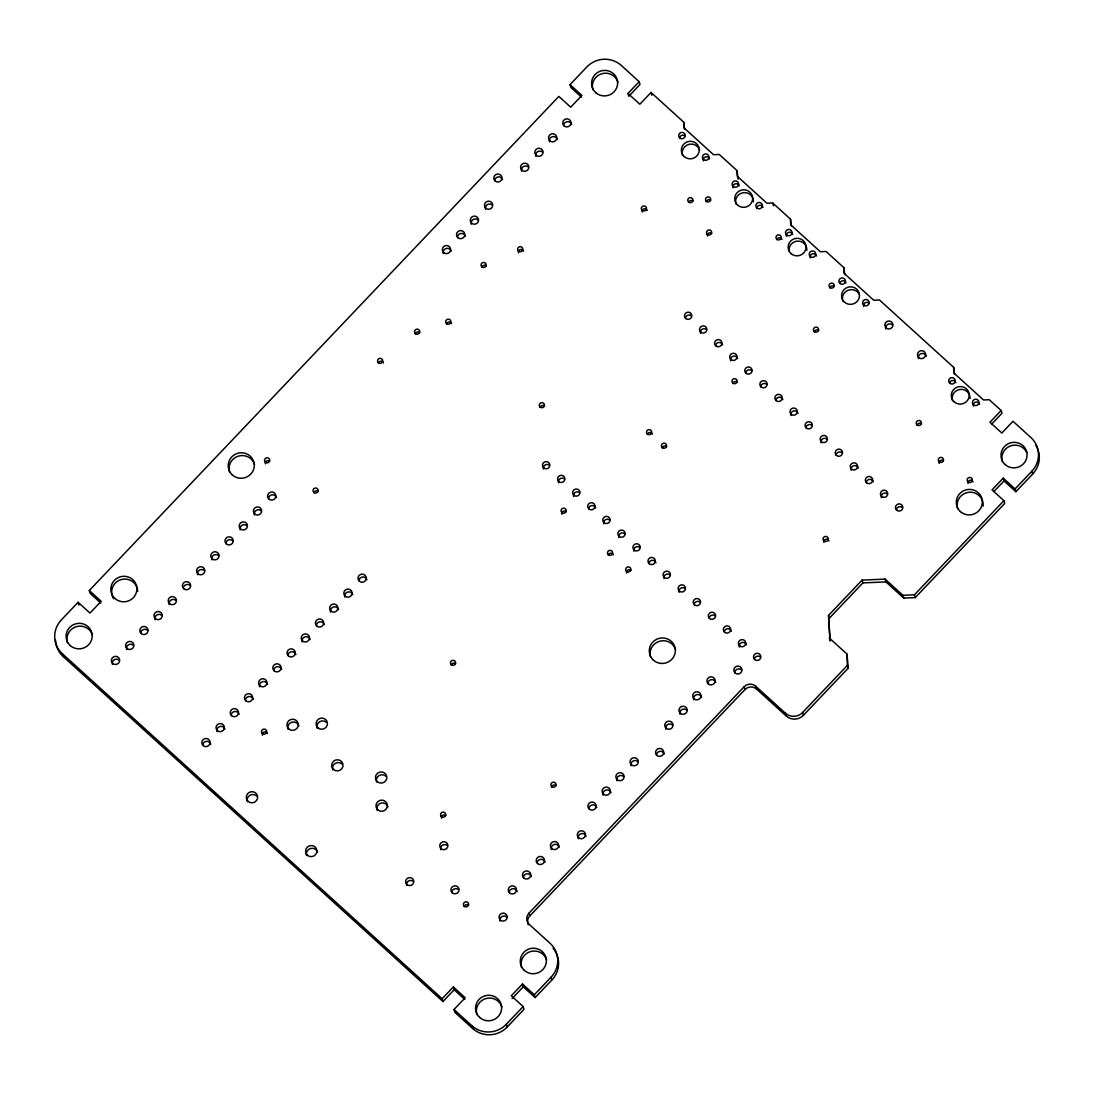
<?xml version="1.0" encoding="UTF-8"?>
<svg xmlns="http://www.w3.org/2000/svg" width="1094" height="1094" viewBox="0 0 1094 1094"><rect width="100%" height="100%" fill="white"/><g stroke="black" fill="none" stroke-linecap="round" stroke-linejoin="round"><path stroke-width="1.5" d="M639.169 81.694L627.983 93.455L628.804 96.258L639.99 84.498L639.169 81.694L621.365 65.517A24.506 23.89 -16.3 0 0 586.794 66.994L570.029 84.648L581.899 95.424L570.712 107.185L558.843 96.409L89.298 590.514L101.168 601.303L89.981 613.064L78.112 602.288L61.346 619.929A24.506 23.89 -16.3 0 0 62.372 653.747L63.192 656.55L442.961 1001.53L454.147 989.769L453.326 986.966L442.14 998.726L442.961 1001.53M684.625 129.147L683.668 122.118L651.039 92.47L639.853 104.231L627.983 93.455M683.668 122.118L683.846 127.752L713.52 154.705L719.278 154.459L737.082 170.637L737.247 176.271L766.921 203.224L772.679 202.978L790.483 219.142L790.661 224.776L820.322 251.729L826.093 251.483L843.884 267.661L844.062 273.295L873.723 300.248L879.494 300.002L953.667 367.379L953.831 373.013L983.506 399.966L989.263 399.72L1001.133 410.496L989.961 422.27L1001.831 433.046L1013.003 421.286L1030.808 437.45A24.506 23.89 -16.3 0 1 1031.833 471.268L1032.654 474.071L1015.888 491.712L1004.019 480.936L1003.198 478.133L992.026 489.907L1003.882 500.683L1004.702 503.486L915.268 597.597L903.74 598.09L885.949 581.926L885.128 579.123L862.072 580.107L828.541 615.402L830.045 640.742L828.541 615.402M991.889 423.884L1001.954 413.3L1001.133 410.496M453.326 986.966L465.196 997.742L454.01 1009.502L454.831 1012.306L472.635 1028.483A24.506 23.89 -16.3 0 0 507.206 1027.006L523.971 1009.352L523.151 1006.562L511.281 995.772L522.467 984.012L523.288 986.815L535.157 997.591L551.923 979.951L551.102 977.147A24.506 23.89 -16.3 0 0 550.077 943.329L529.305 924.457A8.164 7.959 -16.3 0 1 528.963 913.189L744.166 686.717A8.164 7.959 -16.3 0 1 755.694 686.225L785.369 713.179L786.189 715.982A12.253 11.938 -16.3 0 0 803.475 715.244L848.192 668.188L847.029 654.116L829.225 637.939M527.664 922.762A8.164 7.959 -16.3 0 1 529.783 915.993L744.987 689.521A8.164 7.959 -16.3 0 1 756.515 689.029L786.189 715.982M829.361 618.192L862.892 582.897L885.949 581.926M512.101 998.576L523.288 986.815M993.954 491.521L1004.019 480.936M454.01 1009.502L471.815 1025.68A24.506 23.89 -16.3 0 0 506.385 1024.203L523.151 1006.562M535.157 997.591L534.337 994.788L551.102 977.147M785.369 713.179A12.253 11.938 -16.3 0 0 802.654 712.44L847.371 665.384L847.029 654.116M885.128 579.123L902.919 595.286L914.447 594.794L1003.882 500.683M1015.888 491.712L1015.068 488.922L1031.833 471.268M1003.198 478.133L1015.068 488.922M581.529 97.147L570.849 87.438L570.029 84.648M522.467 984.012L534.337 994.788M100.798 603.026L90.118 593.317L89.298 590.514M454.147 989.769L464.827 999.465M62.372 653.747L442.14 998.726M953.667 367.379L954.611 374.408M843.884 267.661L844.841 274.69M914.447 594.794L915.268 597.597M902.919 595.286L903.74 598.09M790.483 219.142L791.427 226.171M772.679 202.978L773.499 205.768M862.072 580.107L862.892 582.897M737.082 170.637L738.067 179.074M847.371 665.384L848.192 668.188M651.039 92.47L651.86 95.274M802.654 712.44L803.475 715.244M755.694 686.225L756.515 689.029M744.166 686.717L744.987 689.521M528.963 913.189L529.783 915.993M506.385 1024.203L507.206 1027.006M471.815 1025.68L472.635 1028.483M78.112 602.288L78.932 605.078M688.673 202.417A2.598 2.53 -16.3 0 1 692.967 201.105M67.472 642.739A13.073 12.745 -16.3 0 1 76.211 626.725A13.073 12.745 -16.3 0 1 92.457 635.067M592.921 89.804A13.073 12.745 -16.3 0 1 601.673 73.79A13.073 12.745 -16.3 0 1 617.905 82.132M1002.364 461.736A13.073 12.745 -16.3 0 1 1010.309 445.996A13.073 12.745 -16.3 0 1 1026.76 452.533M706.382 201.665A2.598 2.53 -16.3 0 1 710.69 200.352M273.76 669.76A4.144 4.048 -16.3 0 1 281.746 669.419M476.916 1014.671A13.073 12.745 -16.3 0 1 485.654 998.658A13.073 12.745 -16.3 0 1 501.9 1007M229.576 472.157A13.073 12.745 -16.3 0 1 238.328 456.143A13.073 12.745 -16.3 0 1 254.56 464.471M113.585 598.705A13.073 12.745 -16.3 0 1 120.928 579.67A13.073 12.745 -16.3 0 1 137.721 591.28M521.633 967.616A13.073 12.745 -16.3 0 1 530.371 951.602A13.073 12.745 -16.3 0 1 546.617 959.93M1035.662 445.039A24.506 23.89 -16.3 0 1 1032.654 474.071M650.629 657.344A13.073 12.745 -16.3 0 1 659.367 641.33A13.073 12.745 -16.3 0 1 675.613 649.672M302.217 641.973A4.144 4.048 -16.3 0 1 304.994 636.886A4.144 4.048 -16.3 0 1 310.149 639.539M287.954 654.814A4.144 4.048 -16.3 0 1 295.954 654.486M957.647 508.792A13.073 12.745 -16.3 0 1 968.915 492.273A13.073 12.745 -16.3 0 1 983.109 506.098M265.445 463.842A2.598 2.53 -16.3 0 1 269.698 461.217M528.279 924.745A8.164 7.959 -16.3 0 1 527.91 923.774M313.896 492.792A2.598 2.53 -16.3 0 1 318.19 491.466M554.932 950.918A24.506 23.89 -16.3 0 1 551.923 979.951M553.072 948.389A24.506 23.89 -16.3 0 1 554.043 949.619M63.192 656.55A24.506 23.89 -16.3 0 1 55.52 639.949M494.72 179.963A4.089 3.979 -16.3 0 1 502.597 179.621M918.454 358.641A4.089 3.979 -16.3 0 1 921.189 353.636A4.089 3.979 -16.3 0 1 926.262 356.247M885.825 328.993A4.089 3.979 -16.3 0 1 892.526 324.85M500.026 921.107A4.089 3.979 -16.3 0 1 506.727 916.977M578.288 838.756A4.089 3.979 -16.3 0 1 581.023 833.751A4.089 3.979 -16.3 0 1 586.097 836.363M656.482 754.354A4.089 3.979 -16.3 0 1 664.359 754.012M734.744 671.989A4.089 3.979 -16.3 0 1 741.513 669.925M247.312 801.724A5.716 5.579 -16.3 0 1 256.68 795.926M306.58 855.576A5.716 5.579 -16.3 0 1 310.409 848.561A5.716 5.579 -16.3 0 1 317.52 852.212M939.24 463.473A2.598 2.53 -16.3 0 1 943.507 460.834M917.114 425.251A2.598 2.53 -16.3 0 1 921.421 423.939M814.333 331.879A2.598 2.53 -16.3 0 1 818.627 330.552M415.419 333.93A2.598 2.53 -16.3 0 1 419.727 332.603M518.529 252.782A2.598 2.53 -16.3 0 1 520.265 249.596A2.598 2.53 -16.3 0 1 523.506 251.264M378.442 363.099A2.598 2.53 -16.3 0 1 383.447 362.893M642.219 212.031A2.598 2.53 -16.3 0 1 643.956 208.845A2.598 2.53 -16.3 0 1 647.183 210.499M707.435 236.058A2.598 2.53 -16.3 0 1 711.688 233.419M441.497 818.216A2.598 2.53 -16.3 0 1 445.75 815.577M481.907 267.223A2.598 2.53 -16.3 0 1 486.201 265.91M540.176 407.447A2.598 2.53 -16.3 0 1 544.484 406.12M608.36 555.123A2.598 2.53 -16.3 0 1 613.365 554.918M626.63 572.996A2.598 2.53 -16.3 0 1 630.896 570.371M732.884 383.447A2.598 2.53 -16.3 0 1 737.192 382.121M262.451 735.195A2.598 2.53 -16.3 0 1 264.187 732.009A2.598 2.53 -16.3 0 1 267.415 733.664M561.974 514.262A2.598 2.53 -16.3 0 1 566.241 511.636M647.388 434.4A2.598 2.53 -16.3 0 1 652.393 434.181M968.053 483.521A2.598 2.53 -16.3 0 1 969.804 480.348A2.598 2.53 -16.3 0 1 973.031 482.003M823.973 542.501A2.598 2.53 -16.3 0 1 825.724 539.328A2.598 2.53 -16.3 0 1 828.951 540.983M451.33 665.111A2.598 2.53 -16.3 0 1 455.624 663.784M662.321 447.952A2.598 2.53 -16.3 0 1 666.615 446.639M776.863 239.654A2.598 2.53 -16.3 0 1 781.868 239.436M829.908 287.845A2.598 2.53 -16.3 0 1 834.216 286.532M446.557 323.933A2.598 2.53 -16.3 0 1 451.562 323.715M464.335 906.598A2.598 2.53 -16.3 0 1 468.642 905.271M551.759 786.969A2.598 2.53 -16.3 0 1 556.067 785.642M549.516 141.837A4.144 4.048 -16.3 0 1 552.292 136.75A4.144 4.048 -16.3 0 1 557.448 139.389M563.656 124.798A4.144 4.048 -16.3 0 1 571.656 124.456M443.316 253.589A4.144 4.048 -16.3 0 1 446.092 248.516A4.144 4.048 -16.3 0 1 451.248 251.155M457.442 236.564A4.144 4.048 -16.3 0 1 465.442 236.222M471.254 224.188A4.144 4.048 -16.3 0 1 478.064 219.976M485.462 209.241A4.144 4.048 -16.3 0 1 492.259 205.043M521.564 171.238A4.144 4.048 -16.3 0 1 528.375 167.04M535.773 156.305A4.144 4.048 -16.3 0 1 542.569 152.093M377.033 810.175A5.716 5.579 -16.3 0 1 380.849 803.174A5.716 5.579 -16.3 0 1 387.96 806.825M332.699 769.807A5.716 5.579 -16.3 0 1 342.08 764.009M287.968 729.274A5.716 5.579 -16.3 0 1 291.783 722.259A5.716 5.579 -16.3 0 1 298.894 725.91M376.514 781.978A5.716 5.579 -16.3 0 1 385.895 776.193M317.123 728.139A5.716 5.579 -16.3 0 1 326.504 722.341M440.732 849.71A4.089 3.979 -16.3 0 1 447.432 845.566M451.822 891.76A4.089 3.979 -16.3 0 1 458.591 889.682M406.64 885.593A4.089 3.979 -16.3 0 1 413.341 881.449M523.37 876.896A4.144 4.048 -16.3 0 1 531.369 876.554M509.175 891.829A4.144 4.048 -16.3 0 1 517.175 891.487M551.39 849.573A4.144 4.048 -16.3 0 1 554.166 844.5A4.144 4.048 -16.3 0 1 559.321 847.139M537.127 862.428A4.144 4.048 -16.3 0 1 545.113 862.086M603.095 795.16A4.144 4.048 -16.3 0 1 605.871 790.087A4.144 4.048 -16.3 0 1 611.026 792.726M588.832 808.015A4.144 4.048 -16.3 0 1 596.832 807.673M631.047 765.759A4.144 4.048 -16.3 0 1 637.843 761.547M616.838 780.692A4.144 4.048 -16.3 0 1 623.648 776.494M679.948 714.286A4.144 4.048 -16.3 0 1 686.758 710.074M665.754 729.233A4.144 4.048 -16.3 0 1 672.564 725.021M707.832 682.779A4.144 4.048 -16.3 0 1 715.832 682.437M693.705 699.818A4.144 4.048 -16.3 0 1 696.481 694.731A4.144 4.048 -16.3 0 1 701.637 697.384M202.759 744.467A4.144 4.048 -16.3 0 1 210.759 744.125M217.022 731.626A4.144 4.048 -16.3 0 1 219.798 726.539A4.144 4.048 -16.3 0 1 224.954 729.178M231.162 714.587A4.144 4.048 -16.3 0 1 239.162 714.245M245.357 699.64A4.144 4.048 -16.3 0 1 253.357 699.298M259.62 686.8A4.144 4.048 -16.3 0 1 262.396 681.712A4.144 4.048 -16.3 0 1 267.551 684.365M316.344 624.934A4.144 4.048 -16.3 0 1 324.344 624.592M330.607 612.093A4.144 4.048 -16.3 0 1 333.383 607.006A4.144 4.048 -16.3 0 1 338.538 609.659M344.815 597.146A4.144 4.048 -16.3 0 1 347.591 592.073A4.144 4.048 -16.3 0 1 352.747 594.712M358.941 580.121A4.144 4.048 -16.3 0 1 366.941 579.779M268.509 497.961A4.144 4.048 -16.3 0 1 276.508 497.62M254.382 515A4.144 4.048 -16.3 0 1 261.179 510.802M240.174 529.947A4.144 4.048 -16.3 0 1 246.984 525.735M225.911 542.788A4.144 4.048 -16.3 0 1 232.79 540.682M211.785 559.827A4.144 4.048 -16.3 0 1 218.595 555.615M197.59 574.774A4.144 4.048 -16.3 0 1 204.387 570.562M183.327 587.615A4.144 4.048 -16.3 0 1 190.192 585.495M169.187 604.654A4.144 4.048 -16.3 0 1 175.997 600.442M154.992 619.587A4.144 4.048 -16.3 0 1 161.789 615.389M140.729 632.441A4.144 4.048 -16.3 0 1 147.594 630.322M126.589 649.467A4.144 4.048 -16.3 0 1 133.4 645.269M112.395 664.414A4.144 4.048 -16.3 0 1 119.205 660.202M896.396 509.489A3.679 3.583 -16.3 0 1 902.482 507.616M851.241 470.27A3.679 3.583 -16.3 0 1 853.703 465.771A3.679 3.583 -16.3 0 1 858.27 468.109M836.103 454.721A3.679 3.583 -16.3 0 1 842.189 452.861M790.948 415.501A3.679 3.583 -16.3 0 1 793.41 411.002A3.679 3.583 -16.3 0 1 797.977 413.354M709.199 617.823A3.679 3.583 -16.3 0 1 715.285 615.949M724.269 631.511A3.679 3.583 -16.3 0 1 731.353 631.211M694.129 604.134A3.679 3.583 -16.3 0 1 700.215 602.261M866.257 482.112A3.679 3.583 -16.3 0 1 873.34 481.811M775.824 399.953A3.679 3.583 -16.3 0 1 782.907 399.652M760.754 386.264A3.679 3.583 -16.3 0 1 766.839 384.404M745.67 372.575A3.679 3.583 -16.3 0 1 751.769 370.702M700.516 333.355A3.679 3.583 -16.3 0 1 706.546 329.636M685.391 317.807A3.679 3.583 -16.3 0 1 691.476 315.947M648.906 563.054A3.679 3.583 -16.3 0 1 655.99 562.754M664.044 578.603A3.679 3.583 -16.3 0 1 670.061 574.883M679.114 592.305A3.679 3.583 -16.3 0 1 685.145 588.572M618.821 537.537A3.679 3.583 -16.3 0 1 624.852 533.804M633.891 551.226A3.679 3.583 -16.3 0 1 639.922 547.492M588.627 508.3A3.679 3.583 -16.3 0 1 595.71 507.985M603.751 523.848A3.679 3.583 -16.3 0 1 609.782 520.115M543.458 469.08A3.679 3.583 -16.3 0 1 549.489 465.347M739.394 647.06A3.679 3.583 -16.3 0 1 741.855 642.561A3.679 3.583 -16.3 0 1 746.423 644.899M881.381 497.661A3.679 3.583 -16.3 0 1 887.412 493.927M730.655 360.747A3.679 3.583 -16.3 0 1 733.117 356.234A3.679 3.583 -16.3 0 1 737.684 358.586M821.088 442.892A3.679 3.583 -16.3 0 1 827.119 439.159M715.531 345.198A3.679 3.583 -16.3 0 1 722.614 344.897M805.963 427.344A3.679 3.583 -16.3 0 1 812.049 425.47M754.409 658.903A3.679 3.583 -16.3 0 1 760.494 657.029M573.612 496.457A3.679 3.583 -16.3 0 1 579.629 492.738M558.528 482.769A3.679 3.583 -16.3 0 1 564.559 479.035M679.593 137.68A3.268 3.186 -16.3 0 1 685.008 136.012M703.374 160.886A3.268 3.186 -16.3 0 1 705.562 156.88A3.268 3.186 -16.3 0 1 709.623 158.972M682.519 155.498A8.984 8.752 -16.3 0 1 688.536 144.49A8.984 8.752 -16.3 0 1 699.709 150.22M733.048 187.84A3.268 3.186 -16.3 0 1 735.236 183.833A3.268 3.186 -16.3 0 1 739.298 185.925M756.733 207.751A3.268 3.186 -16.3 0 1 763.038 207.477M735.934 204.004A8.984 8.752 -16.3 0 1 743.482 192.667A8.984 8.752 -16.3 0 1 753.465 201.761M786.449 236.359A3.268 3.186 -16.3 0 1 788.637 232.352A3.268 3.186 -16.3 0 1 792.699 234.431M810.189 257.91A3.268 3.186 -16.3 0 1 812.377 253.917A3.268 3.186 -16.3 0 1 816.439 255.996M789.02 251.046A8.984 8.752 -16.3 0 1 797.663 241.118A8.984 8.752 -16.3 0 1 806.88 250.28M839.809 283.223A3.268 3.186 -16.3 0 1 846.1 282.949M863.59 306.429A3.268 3.186 -16.3 0 1 868.951 303.12M842.736 301.028A8.984 8.752 -16.3 0 1 848.014 290.279A8.984 8.752 -16.3 0 1 859.351 294.354M949.592 382.941A3.268 3.186 -16.3 0 1 955.882 382.668M973.373 406.147A3.268 3.186 -16.3 0 1 975.561 402.141A3.268 3.186 -16.3 0 1 979.622 404.233M952.518 400.76A8.984 8.752 -16.3 0 1 960.067 389.409A8.984 8.752 -16.3 0 1 970.063 398.517M1005.085 464.512A13.073 12.745 -16.3 0 0 1026.733 457.866A13.073 12.745 -16.3 0 0 1010.282 442.92A13.073 12.745 -16.3 0 0 1005.085 464.512M688.605 202.048A2.598 2.53 -16.3 0 0 692.899 200.722A2.598 2.53 -16.3 0 0 689.63 197.754A2.598 2.53 -16.3 0 0 688.605 202.048M70.207 645.515A13.073 12.745 -16.3 0 0 91.841 638.869A13.073 12.745 -16.3 0 0 75.39 623.922A13.073 12.745 -16.3 0 0 70.207 645.515M595.656 92.58A13.073 12.745 -16.3 0 0 617.289 85.934A13.073 12.745 -16.3 0 0 600.852 70.987A13.073 12.745 -16.3 0 0 595.656 92.58M706.314 201.282A2.598 2.53 -16.3 0 0 710.608 199.97A2.598 2.53 -16.3 0 0 707.339 197.002A2.598 2.53 -16.3 0 0 706.314 201.282M288.324 655.88A4.144 4.048 -16.3 0 0 295.189 653.774A4.144 4.048 -16.3 0 0 289.978 649.029A4.144 4.048 -16.3 0 0 288.324 655.88M479.637 1017.447A13.073 12.745 -16.3 0 0 501.271 1010.801A13.073 12.745 -16.3 0 0 484.833 995.855A13.073 12.745 -16.3 0 0 479.637 1017.447M274.129 670.827A4.144 4.048 -16.3 0 0 280.994 668.721A4.144 4.048 -16.3 0 0 275.77 663.976A4.144 4.048 -16.3 0 0 274.129 670.827M232.311 474.933A13.073 12.745 -16.3 0 0 253.945 468.273A13.073 12.745 -16.3 0 0 237.507 453.34A13.073 12.745 -16.3 0 0 232.311 474.933M114.925 598.459A13.073 12.745 -16.3 0 0 136.559 591.799A13.073 12.745 -16.3 0 0 120.121 576.866A13.073 12.745 -16.3 0 0 114.925 598.459M653.364 660.12A13.073 12.745 -16.3 0 0 674.998 653.474A13.073 12.745 -16.3 0 0 658.547 638.54A13.073 12.745 -16.3 0 0 653.364 660.12M248.037 801.355A5.716 5.579 -16.3 0 0 257.5 798.456A5.716 5.579 -16.3 0 0 250.307 791.919A5.716 5.579 -16.3 0 0 248.037 801.355M960.368 511.568A13.073 12.745 -16.3 0 0 982.015 504.922A13.073 12.745 -16.3 0 0 965.564 489.989A13.073 12.745 -16.3 0 0 960.368 511.568M524.354 970.392A13.073 12.745 -16.3 0 0 546.002 963.732A13.073 12.745 -16.3 0 0 529.551 948.799A13.073 12.745 -16.3 0 0 524.354 970.392M265.336 462.16A2.598 2.53 -16.3 0 0 269.63 460.834A2.598 2.53 -16.3 0 0 266.362 457.866A2.598 2.53 -16.3 0 0 265.336 462.16M313.814 492.409A2.598 2.53 -16.3 0 0 318.122 491.097A2.598 2.53 -16.3 0 0 314.853 488.129A2.598 2.53 -16.3 0 0 313.814 492.409M735.1 673.001A4.089 3.979 -16.3 0 0 741.855 670.923A4.089 3.979 -16.3 0 0 736.727 666.26A4.089 3.979 -16.3 0 0 735.1 673.001M578.576 837.703A4.089 3.979 -16.3 0 0 585.345 835.625A4.089 3.979 -16.3 0 0 580.203 830.961A4.089 3.979 -16.3 0 0 578.576 837.703M656.838 755.352A4.089 3.979 -16.3 0 0 663.607 753.274A4.089 3.979 -16.3 0 0 658.465 748.611A4.089 3.979 -16.3 0 0 656.838 755.352M500.327 920.054A4.089 3.979 -16.3 0 0 507.083 917.975A4.089 3.979 -16.3 0 0 501.941 913.312A4.089 3.979 -16.3 0 0 500.327 920.054M481.839 266.854A2.598 2.53 -16.3 0 0 486.133 265.527A2.598 2.53 -16.3 0 0 482.864 262.56A2.598 2.53 -16.3 0 0 481.839 266.854M495.076 180.961A4.089 3.979 -16.3 0 0 501.845 178.883A4.089 3.979 -16.3 0 0 496.703 174.22A4.089 3.979 -16.3 0 0 495.076 180.961M918.755 357.588A4.089 3.979 -16.3 0 0 925.51 355.509A4.089 3.979 -16.3 0 0 920.369 350.832A4.089 3.979 -16.3 0 0 918.755 357.588M886.113 327.94A4.089 3.979 -16.3 0 0 892.868 325.862A4.089 3.979 -16.3 0 0 887.74 321.185A4.089 3.979 -16.3 0 0 886.113 327.94M307.318 855.207A5.716 5.579 -16.3 0 0 316.781 852.294A5.716 5.579 -16.3 0 0 309.588 845.771A5.716 5.579 -16.3 0 0 307.318 855.207M939.131 461.777A2.598 2.53 -16.3 0 0 943.425 460.465A2.598 2.53 -16.3 0 0 940.156 457.483A2.598 2.53 -16.3 0 0 939.131 461.777M917.045 424.882A2.598 2.53 -16.3 0 0 921.353 423.556A2.598 2.53 -16.3 0 0 918.085 420.588A2.598 2.53 -16.3 0 0 917.045 424.882M814.251 331.496A2.598 2.53 -16.3 0 0 818.558 330.183A2.598 2.53 -16.3 0 0 815.29 327.215A2.598 2.53 -16.3 0 0 814.251 331.496M415.351 333.547A2.598 2.53 -16.3 0 0 419.658 332.234A2.598 2.53 -16.3 0 0 416.39 329.253A2.598 2.53 -16.3 0 0 415.351 333.547M518.419 251.087A2.598 2.53 -16.3 0 0 522.727 249.774A2.598 2.53 -16.3 0 0 519.459 246.806A2.598 2.53 -16.3 0 0 518.419 251.087M378.36 362.716A2.598 2.53 -16.3 0 0 382.668 361.403A2.598 2.53 -16.3 0 0 379.399 358.435A2.598 2.53 -16.3 0 0 378.36 362.716M642.11 210.335A2.598 2.53 -16.3 0 0 646.404 209.009A2.598 2.53 -16.3 0 0 643.135 206.041A2.598 2.53 -16.3 0 0 642.11 210.335M707.326 234.362A2.598 2.53 -16.3 0 0 711.62 233.036A2.598 2.53 -16.3 0 0 708.351 230.068A2.598 2.53 -16.3 0 0 707.326 234.362M441.374 816.521A2.598 2.53 -16.3 0 0 445.682 815.194A2.598 2.53 -16.3 0 0 442.414 812.227A2.598 2.53 -16.3 0 0 441.374 816.521M540.108 407.064A2.598 2.53 -16.3 0 0 544.402 405.737A2.598 2.53 -16.3 0 0 541.133 402.77A2.598 2.53 -16.3 0 0 540.108 407.064M608.291 554.74A2.598 2.53 -16.3 0 0 612.585 553.427A2.598 2.53 -16.3 0 0 609.317 550.46A2.598 2.53 -16.3 0 0 608.291 554.74M626.52 571.314A2.598 2.53 -16.3 0 0 630.814 569.988A2.598 2.53 -16.3 0 0 627.546 567.02A2.598 2.53 -16.3 0 0 626.52 571.314M732.816 383.064A2.598 2.53 -16.3 0 0 737.11 381.738A2.598 2.53 -16.3 0 0 733.842 378.77A2.598 2.53 -16.3 0 0 732.816 383.064M262.328 733.5A2.598 2.53 -16.3 0 0 266.635 732.173A2.598 2.53 -16.3 0 0 263.367 729.206A2.598 2.53 -16.3 0 0 262.328 733.5M561.865 512.58A2.598 2.53 -16.3 0 0 566.159 511.254A2.598 2.53 -16.3 0 0 562.89 508.286A2.598 2.53 -16.3 0 0 561.865 512.58M647.32 434.017A2.598 2.53 -16.3 0 0 651.614 432.704A2.598 2.53 -16.3 0 0 648.345 429.723A2.598 2.53 -16.3 0 0 647.32 434.017M967.944 481.825A2.598 2.53 -16.3 0 0 972.251 480.512A2.598 2.53 -16.3 0 0 968.983 477.545A2.598 2.53 -16.3 0 0 967.944 481.825M823.864 540.819A2.598 2.53 -16.3 0 0 828.172 539.492A2.598 2.53 -16.3 0 0 824.903 536.525A2.598 2.53 -16.3 0 0 823.864 540.819M451.248 664.728A2.598 2.53 -16.3 0 0 455.555 663.402A2.598 2.53 -16.3 0 0 452.287 660.434A2.598 2.53 -16.3 0 0 451.248 664.728M662.239 447.583A2.598 2.53 -16.3 0 0 666.547 446.256A2.598 2.53 -16.3 0 0 663.279 443.289A2.598 2.53 -16.3 0 0 662.239 447.583M776.781 239.271A2.598 2.53 -16.3 0 0 781.089 237.959A2.598 2.53 -16.3 0 0 777.82 234.978A2.598 2.53 -16.3 0 0 776.781 239.271M829.84 287.462A2.598 2.53 -16.3 0 0 834.134 286.149A2.598 2.53 -16.3 0 0 830.866 283.182A2.598 2.53 -16.3 0 0 829.84 287.462M446.489 323.55A2.598 2.53 -16.3 0 0 450.783 322.224A2.598 2.53 -16.3 0 0 447.514 319.257A2.598 2.53 -16.3 0 0 446.489 323.55M464.266 906.215A2.598 2.53 -16.3 0 0 468.56 904.888A2.598 2.53 -16.3 0 0 465.292 901.921A2.598 2.53 -16.3 0 0 464.266 906.215M551.691 786.586A2.598 2.53 -16.3 0 0 555.984 785.26A2.598 2.53 -16.3 0 0 552.716 782.292A2.598 2.53 -16.3 0 0 551.691 786.586M549.831 140.798A4.144 4.048 -16.3 0 0 556.696 138.692A4.144 4.048 -16.3 0 0 551.472 133.947A4.144 4.048 -16.3 0 0 549.831 140.798M564.025 125.865A4.144 4.048 -16.3 0 0 570.89 123.745A4.144 4.048 -16.3 0 0 565.68 119.014A4.144 4.048 -16.3 0 0 564.025 125.865M443.617 252.564A4.144 4.048 -16.3 0 0 450.496 250.458A4.144 4.048 -16.3 0 0 445.272 245.712A4.144 4.048 -16.3 0 0 443.617 252.564M457.812 237.63A4.144 4.048 -16.3 0 0 464.69 235.511A4.144 4.048 -16.3 0 0 459.466 230.766A4.144 4.048 -16.3 0 0 457.812 237.63M471.569 223.149A4.144 4.048 -16.3 0 0 478.434 221.043A4.144 4.048 -16.3 0 0 473.223 216.297A4.144 4.048 -16.3 0 0 471.569 223.149M485.763 208.216A4.144 4.048 -16.3 0 0 492.642 206.096A4.144 4.048 -16.3 0 0 487.418 201.364A4.144 4.048 -16.3 0 0 485.763 208.216M521.879 170.213A4.144 4.048 -16.3 0 0 528.744 168.107A4.144 4.048 -16.3 0 0 523.534 163.362A4.144 4.048 -16.3 0 0 521.879 170.213M536.074 155.266A4.144 4.048 -16.3 0 0 542.952 153.16A4.144 4.048 -16.3 0 0 537.728 148.415A4.144 4.048 -16.3 0 0 536.074 155.266M377.758 809.82A5.716 5.579 -16.3 0 0 387.235 806.907A5.716 5.579 -16.3 0 0 380.028 800.37A5.716 5.579 -16.3 0 0 377.758 809.82M333.438 769.438A5.716 5.579 -16.3 0 0 342.901 766.525A5.716 5.579 -16.3 0 0 335.708 760.002A5.716 5.579 -16.3 0 0 333.438 769.438M288.693 728.905A5.716 5.579 -16.3 0 0 298.156 726.006A5.716 5.579 -16.3 0 0 290.963 719.469A5.716 5.579 -16.3 0 0 288.693 728.905M377.252 781.622A5.716 5.579 -16.3 0 0 386.715 778.709A5.716 5.579 -16.3 0 0 379.522 772.173A5.716 5.579 -16.3 0 0 377.252 781.622M317.848 727.784A5.716 5.579 -16.3 0 0 327.325 724.871A5.716 5.579 -16.3 0 0 320.132 718.334A5.716 5.579 -16.3 0 0 317.848 727.784M441.032 848.657A4.089 3.979 -16.3 0 0 447.788 846.578A4.089 3.979 -16.3 0 0 442.646 841.915A4.089 3.979 -16.3 0 0 441.032 848.657M452.178 892.759A4.089 3.979 -16.3 0 0 458.947 890.68A4.089 3.979 -16.3 0 0 453.805 886.017A4.089 3.979 -16.3 0 0 452.178 892.759M406.927 884.54A4.089 3.979 -16.3 0 0 413.696 882.461A4.089 3.979 -16.3 0 0 408.554 877.785A4.089 3.979 -16.3 0 0 406.927 884.54M523.739 877.962A4.144 4.048 -16.3 0 0 530.617 875.843A4.144 4.048 -16.3 0 0 525.394 871.111A4.144 4.048 -16.3 0 0 523.739 877.962M509.544 892.895A4.144 4.048 -16.3 0 0 516.409 890.789A4.144 4.048 -16.3 0 0 511.199 886.044A4.144 4.048 -16.3 0 0 509.544 892.895M551.691 848.547A4.144 4.048 -16.3 0 0 558.555 846.441A4.144 4.048 -16.3 0 0 553.345 841.696A4.144 4.048 -16.3 0 0 551.691 848.547M537.496 863.494A4.144 4.048 -16.3 0 0 544.361 861.375A4.144 4.048 -16.3 0 0 539.137 856.629A4.144 4.048 -16.3 0 0 537.496 863.494M603.396 794.135A4.144 4.048 -16.3 0 0 610.274 792.029A4.144 4.048 -16.3 0 0 605.05 787.283A4.144 4.048 -16.3 0 0 603.396 794.135M589.201 809.081A4.144 4.048 -16.3 0 0 596.066 806.962A4.144 4.048 -16.3 0 0 590.856 802.217A4.144 4.048 -16.3 0 0 589.201 809.081M631.347 764.72A4.144 4.048 -16.3 0 0 638.212 762.614A4.144 4.048 -16.3 0 0 633.002 757.869A4.144 4.048 -16.3 0 0 631.347 764.72M617.153 779.666A4.144 4.048 -16.3 0 0 624.018 777.561A4.144 4.048 -16.3 0 0 618.794 772.815A4.144 4.048 -16.3 0 0 617.153 779.666M680.263 713.261A4.144 4.048 -16.3 0 0 687.128 711.141A4.144 4.048 -16.3 0 0 681.904 706.396A4.144 4.048 -16.3 0 0 680.263 713.261M666.068 728.194A4.144 4.048 -16.3 0 0 672.933 726.088A4.144 4.048 -16.3 0 0 667.709 721.343A4.144 4.048 -16.3 0 0 666.068 728.194M708.215 683.846A4.144 4.048 -16.3 0 0 715.079 681.726A4.144 4.048 -16.3 0 0 709.856 676.995A4.144 4.048 -16.3 0 0 708.215 683.846M694.006 698.779A4.144 4.048 -16.3 0 0 700.885 696.673A4.144 4.048 -16.3 0 0 695.661 691.928A4.144 4.048 -16.3 0 0 694.006 698.779M203.128 745.534A4.144 4.048 -16.3 0 0 210.007 743.414A4.144 4.048 -16.3 0 0 204.783 738.682A4.144 4.048 -16.3 0 0 203.128 745.534M217.337 730.587A4.144 4.048 -16.3 0 0 224.202 728.481A4.144 4.048 -16.3 0 0 218.978 723.736A4.144 4.048 -16.3 0 0 217.337 730.587M231.531 715.654A4.144 4.048 -16.3 0 0 238.396 713.534A4.144 4.048 -16.3 0 0 233.186 708.789A4.144 4.048 -16.3 0 0 231.531 715.654M245.726 700.707A4.144 4.048 -16.3 0 0 252.605 698.601A4.144 4.048 -16.3 0 0 247.381 693.856A4.144 4.048 -16.3 0 0 245.726 700.707M259.934 685.76A4.144 4.048 -16.3 0 0 266.799 683.654A4.144 4.048 -16.3 0 0 261.575 678.909A4.144 4.048 -16.3 0 0 259.934 685.76M302.518 640.947A4.144 4.048 -16.3 0 0 309.397 638.828A4.144 4.048 -16.3 0 0 304.173 634.096A4.144 4.048 -16.3 0 0 302.518 640.947M316.727 626A4.144 4.048 -16.3 0 0 323.592 623.895A4.144 4.048 -16.3 0 0 318.368 619.149A4.144 4.048 -16.3 0 0 316.727 626M330.921 611.067A4.144 4.048 -16.3 0 0 337.786 608.948A4.144 4.048 -16.3 0 0 332.562 604.203A4.144 4.048 -16.3 0 0 330.921 611.067M345.116 596.121A4.144 4.048 -16.3 0 0 351.994 594.015A4.144 4.048 -16.3 0 0 346.771 589.269A4.144 4.048 -16.3 0 0 345.116 596.121M359.311 581.174A4.144 4.048 -16.3 0 0 366.189 579.068A4.144 4.048 -16.3 0 0 360.965 574.323A4.144 4.048 -16.3 0 0 359.311 581.174M268.878 499.028A4.144 4.048 -16.3 0 0 275.756 496.922A4.144 4.048 -16.3 0 0 270.533 492.177A4.144 4.048 -16.3 0 0 268.878 499.028M254.683 513.975A4.144 4.048 -16.3 0 0 261.562 511.855A4.144 4.048 -16.3 0 0 256.338 507.124A4.144 4.048 -16.3 0 0 254.683 513.975M240.489 528.908A4.144 4.048 -16.3 0 0 247.353 526.802A4.144 4.048 -16.3 0 0 242.143 522.057A4.144 4.048 -16.3 0 0 240.489 528.908M226.294 543.855A4.144 4.048 -16.3 0 0 233.159 541.749A4.144 4.048 -16.3 0 0 227.935 537.004A4.144 4.048 -16.3 0 0 226.294 543.855M212.086 558.802A4.144 4.048 -16.3 0 0 218.964 556.682A4.144 4.048 -16.3 0 0 213.74 551.937A4.144 4.048 -16.3 0 0 212.086 558.802M197.891 573.735A4.144 4.048 -16.3 0 0 204.756 571.629A4.144 4.048 -16.3 0 0 199.546 566.883A4.144 4.048 -16.3 0 0 197.891 573.735M183.696 588.681A4.144 4.048 -16.3 0 0 190.561 586.562A4.144 4.048 -16.3 0 0 185.337 581.83A4.144 4.048 -16.3 0 0 183.696 588.681M169.502 603.614A4.144 4.048 -16.3 0 0 176.366 601.509A4.144 4.048 -16.3 0 0 171.143 596.763A4.144 4.048 -16.3 0 0 169.502 603.614M155.293 618.561A4.144 4.048 -16.3 0 0 162.172 616.455A4.144 4.048 -16.3 0 0 156.948 611.71A4.144 4.048 -16.3 0 0 155.293 618.561M141.099 633.494A4.144 4.048 -16.3 0 0 147.964 631.388A4.144 4.048 -16.3 0 0 142.753 626.643A4.144 4.048 -16.3 0 0 141.099 633.494M126.904 648.441A4.144 4.048 -16.3 0 0 133.769 646.335A4.144 4.048 -16.3 0 0 128.545 641.59A4.144 4.048 -16.3 0 0 126.904 648.441M112.696 663.388A4.144 4.048 -16.3 0 0 119.574 661.268A4.144 4.048 -16.3 0 0 114.35 656.523A4.144 4.048 -16.3 0 0 112.696 663.388M896.629 510.119A3.679 3.583 -16.3 0 0 902.714 508.245A3.679 3.583 -16.3 0 0 898.092 504.047A3.679 3.583 -16.3 0 0 896.629 510.119M851.419 469.039A3.679 3.583 -16.3 0 0 857.505 467.165A3.679 3.583 -16.3 0 0 852.882 462.967A3.679 3.583 -16.3 0 0 851.419 469.039M836.349 455.35A3.679 3.583 -16.3 0 0 842.435 453.477A3.679 3.583 -16.3 0 0 837.813 449.278A3.679 3.583 -16.3 0 0 836.349 455.35M791.126 414.27A3.679 3.583 -16.3 0 0 797.211 412.411A3.679 3.583 -16.3 0 0 792.589 408.199A3.679 3.583 -16.3 0 0 791.126 414.27M709.432 618.452A3.679 3.583 -16.3 0 0 715.517 616.578A3.679 3.583 -16.3 0 0 710.895 612.38A3.679 3.583 -16.3 0 0 709.432 618.452M724.501 632.141A3.679 3.583 -16.3 0 0 730.587 630.267A3.679 3.583 -16.3 0 0 725.965 626.069A3.679 3.583 -16.3 0 0 724.501 632.141M694.362 604.763A3.679 3.583 -16.3 0 0 700.447 602.89A3.679 3.583 -16.3 0 0 695.825 598.692A3.679 3.583 -16.3 0 0 694.362 604.763M866.489 482.727A3.679 3.583 -16.3 0 0 872.574 480.868A3.679 3.583 -16.3 0 0 867.952 476.656A3.679 3.583 -16.3 0 0 866.489 482.727M776.056 400.582A3.679 3.583 -16.3 0 0 782.142 398.708A3.679 3.583 -16.3 0 0 777.519 394.51A3.679 3.583 -16.3 0 0 776.056 400.582M760.986 386.893A3.679 3.583 -16.3 0 0 767.072 385.02A3.679 3.583 -16.3 0 0 762.45 380.821A3.679 3.583 -16.3 0 0 760.986 386.893M745.917 373.204A3.679 3.583 -16.3 0 0 752.002 371.331A3.679 3.583 -16.3 0 0 747.38 367.133A3.679 3.583 -16.3 0 0 745.917 373.204M700.693 332.125A3.679 3.583 -16.3 0 0 706.779 330.251A3.679 3.583 -16.3 0 0 702.157 326.053A3.679 3.583 -16.3 0 0 700.693 332.125M685.623 318.436A3.679 3.583 -16.3 0 0 691.709 316.563A3.679 3.583 -16.3 0 0 687.087 312.364A3.679 3.583 -16.3 0 0 685.623 318.436M649.139 563.683A3.679 3.583 -16.3 0 0 655.238 561.81A3.679 3.583 -16.3 0 0 650.602 557.612A3.679 3.583 -16.3 0 0 649.139 563.683M664.222 577.372A3.679 3.583 -16.3 0 0 670.307 575.499A3.679 3.583 -16.3 0 0 665.672 571.3A3.679 3.583 -16.3 0 0 664.222 577.372M679.292 591.061A3.679 3.583 -16.3 0 0 685.377 589.201A3.679 3.583 -16.3 0 0 680.755 584.989A3.679 3.583 -16.3 0 0 679.292 591.061M618.999 536.306A3.679 3.583 -16.3 0 0 625.084 534.433A3.679 3.583 -16.3 0 0 620.462 530.234A3.679 3.583 -16.3 0 0 618.999 536.306M634.069 549.995A3.679 3.583 -16.3 0 0 640.154 548.121A3.679 3.583 -16.3 0 0 635.532 543.923A3.679 3.583 -16.3 0 0 634.069 549.995M588.859 508.915A3.679 3.583 -16.3 0 0 594.945 507.042A3.679 3.583 -16.3 0 0 590.322 502.843A3.679 3.583 -16.3 0 0 588.859 508.915M603.929 522.604A3.679 3.583 -16.3 0 0 610.014 520.744A3.679 3.583 -16.3 0 0 605.392 516.532A3.679 3.583 -16.3 0 0 603.929 522.604M543.636 467.849A3.679 3.583 -16.3 0 0 549.721 465.976A3.679 3.583 -16.3 0 0 545.099 461.777A3.679 3.583 -16.3 0 0 543.636 467.849M739.571 645.829A3.679 3.583 -16.3 0 0 745.657 643.956A3.679 3.583 -16.3 0 0 741.035 639.758A3.679 3.583 -16.3 0 0 739.571 645.829M881.559 496.416A3.679 3.583 -16.3 0 0 887.644 494.556A3.679 3.583 -16.3 0 0 883.022 490.358A3.679 3.583 -16.3 0 0 881.559 496.416M730.847 359.502A3.679 3.583 -16.3 0 0 736.932 357.642A3.679 3.583 -16.3 0 0 732.296 353.43A3.679 3.583 -16.3 0 0 730.847 359.502M821.279 441.661A3.679 3.583 -16.3 0 0 827.365 439.788A3.679 3.583 -16.3 0 0 822.729 435.59A3.679 3.583 -16.3 0 0 821.279 441.661M715.763 345.813A3.679 3.583 -16.3 0 0 721.849 343.954A3.679 3.583 -16.3 0 0 717.226 339.742A3.679 3.583 -16.3 0 0 715.763 345.813M806.196 427.959A3.679 3.583 -16.3 0 0 812.281 426.099A3.679 3.583 -16.3 0 0 807.659 421.887A3.679 3.583 -16.3 0 0 806.196 427.959M754.655 659.518A3.679 3.583 -16.3 0 0 760.74 657.658A3.679 3.583 -16.3 0 0 756.104 653.446A3.679 3.583 -16.3 0 0 754.655 659.518M573.789 495.226A3.679 3.583 -16.3 0 0 579.875 493.353A3.679 3.583 -16.3 0 0 575.253 489.155A3.679 3.583 -16.3 0 0 573.789 495.226M558.719 481.538A3.679 3.583 -16.3 0 0 564.805 479.664A3.679 3.583 -16.3 0 0 560.169 475.466A3.679 3.583 -16.3 0 0 558.719 481.538M679.716 137.926A3.268 3.186 -16.3 0 0 685.117 136.258A3.268 3.186 -16.3 0 0 681.015 132.524A3.268 3.186 -16.3 0 0 679.716 137.926M703.442 159.478A3.268 3.186 -16.3 0 0 708.857 157.823A3.268 3.186 -16.3 0 0 704.741 154.09A3.268 3.186 -16.3 0 0 703.442 159.478M684.147 156.524A8.984 8.752 -16.3 0 0 699.025 151.957A8.984 8.752 -16.3 0 0 687.716 141.687A8.984 8.752 -16.3 0 0 684.147 156.524M733.117 186.431A3.268 3.186 -16.3 0 0 738.532 184.777A3.268 3.186 -16.3 0 0 734.416 181.043A3.268 3.186 -16.3 0 0 733.117 186.431M756.857 207.997A3.268 3.186 -16.3 0 0 762.258 206.328A3.268 3.186 -16.3 0 0 758.156 202.595A3.268 3.186 -16.3 0 0 756.857 207.997M737.547 205.043A8.984 8.752 -16.3 0 0 752.426 200.462A8.984 8.752 -16.3 0 0 741.117 190.192A8.984 8.752 -16.3 0 0 737.547 205.043M786.518 234.95A3.268 3.186 -16.3 0 0 791.933 233.282A3.268 3.186 -16.3 0 0 787.817 229.549A3.268 3.186 -16.3 0 0 786.518 234.95M810.257 256.502A3.268 3.186 -16.3 0 0 815.673 254.847A3.268 3.186 -16.3 0 0 811.557 251.114A3.268 3.186 -16.3 0 0 810.257 256.502M790.962 253.548A8.984 8.752 -16.3 0 0 805.827 248.981A8.984 8.752 -16.3 0 0 794.531 238.711A8.984 8.752 -16.3 0 0 790.962 253.548M839.932 283.455A3.268 3.186 -16.3 0 0 845.334 281.801A3.268 3.186 -16.3 0 0 841.231 278.067A3.268 3.186 -16.3 0 0 839.932 283.455M863.658 305.021A3.268 3.186 -16.3 0 0 869.074 303.353A3.268 3.186 -16.3 0 0 864.957 299.619A3.268 3.186 -16.3 0 0 863.658 305.021M844.363 302.067A8.984 8.752 -16.3 0 0 859.241 297.5A8.984 8.752 -16.3 0 0 847.932 287.23A8.984 8.752 -16.3 0 0 844.363 302.067M949.701 383.187A3.268 3.186 -16.3 0 0 955.117 381.519A3.268 3.186 -16.3 0 0 951.001 377.786A3.268 3.186 -16.3 0 0 949.701 383.187M973.441 404.739A3.268 3.186 -16.3 0 0 978.843 403.084A3.268 3.186 -16.3 0 0 974.74 399.351A3.268 3.186 -16.3 0 0 973.441 404.739M954.132 401.785A8.984 8.752 -16.3 0 0 969.01 397.218A8.984 8.752 -16.3 0 0 957.715 386.948A8.984 8.752 -16.3 0 0 954.132 401.785"/></g></svg>
